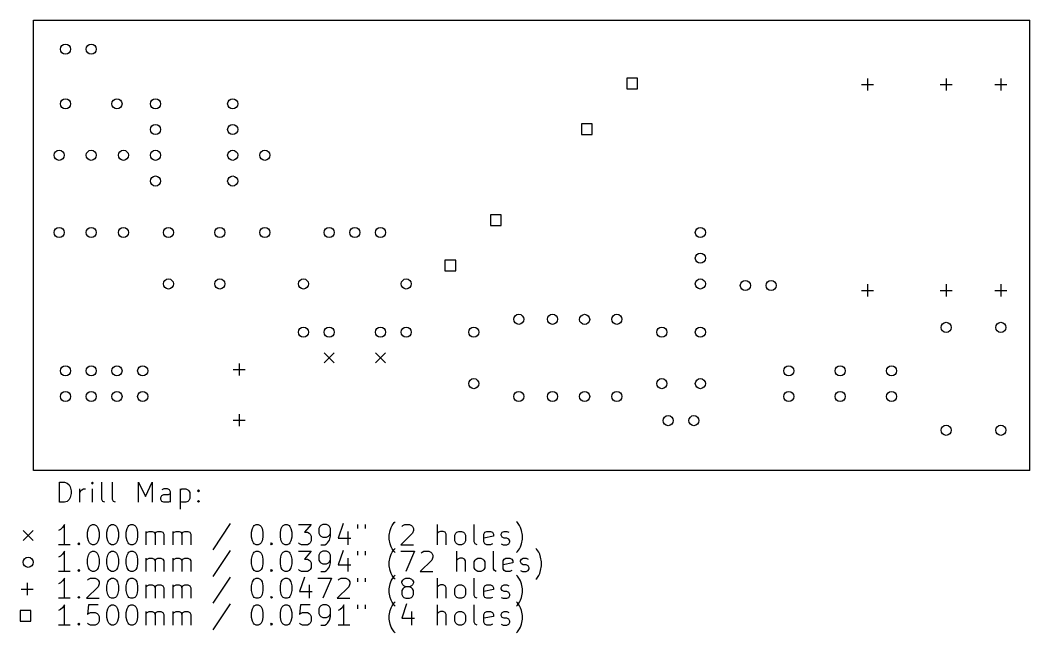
# Model space of a CAD drawing. Extents: x 93.9 to 193.7, y -127.1 to -66.7.
import ezdxf

# ---------------------------------------------------------------- set-up
doc = ezdxf.new("R2010")
doc.units = 0
doc.layers.add('BLACK', color=7, linetype='CONTINUOUS')

msp = doc.modelspace()

# ---------------------------------------------------------------- linework, layer by layer
at = {"layer": 'BLACK', "linetype": 'CONTINUOUS'}
for p, q in [((95.25, -111.125), (95.25, -66.675)), ((95.25, -66.675), (193.675, -66.675)), ((193.675, -111.125), (193.675, -66.675)), ((154.925591, -72.404409), (153.864921, -72.404409)), ((153.864921, -72.404409), (153.864921, -73.465079)), ((154.925591, -73.465079), (154.925591, -72.404409)), ((177.64125, -72.425), (177.64125, -73.625)), ((185.42, -72.425), (185.42, -73.625)), ((190.8175, -72.425), (190.8175, -73.625)), ((153.864921, -73.465079), (154.925591, -73.465079)), ((177.04125, -73.025), (178.24125, -73.025)), ((184.82, -73.025), (186.02, -73.025)), ((190.2175, -73.025), (191.4175, -73.025)), ((150.435463, -76.894537), (149.374793, -76.894537)), ((149.374793, -76.894537), (149.374793, -77.955207)), ((150.435463, -77.955207), (150.435463, -76.894537)), ((149.374793, -77.955207), (150.435463, -77.955207)), ((141.455207, -85.874793), (140.394537, -85.874793)), ((140.394537, -85.874793), (140.394537, -86.935463)), ((141.455207, -86.935463), (141.455207, -85.874793)), ((140.394537, -86.935463), (141.455207, -86.935463)), ((136.965079, -90.364921), (135.904409, -90.364921)), ((135.904409, -90.364921), (135.904409, -91.425591)), ((136.965079, -91.425591), (136.965079, -90.364921)), ((135.904409, -91.425591), (136.965079, -91.425591)), ((177.64125, -92.745), (177.64125, -93.945)), ((185.42, -92.745), (185.42, -93.945)), ((190.8175, -92.745), (190.8175, -93.945)), ((177.04125, -93.345), (178.24125, -93.345)), ((184.82, -93.345), (186.02, -93.345)), ((190.2175, -93.345), (191.4175, -93.345)), ((123.96, -99.5125), (124.96, -100.5125)), ((124.96, -99.5125), (123.96, -100.5125)), ((129.04, -99.5125), (130.04, -100.5125)), ((130.04, -99.5125), (129.04, -100.5125)), ((115.57, -100.56375), (115.57, -101.76375)), ((114.97, -101.16375), (116.17, -101.16375)), ((115.57, -105.56375), (115.57, -106.76375)), ((114.97, -106.16375), (116.17, -106.16375)), ((193.675, -111.125), (95.25, -111.125)), ((97.832768, -114.264838), (97.832768, -112.264838)), ((97.832768, -112.264838), (98.308958, -112.264838)), ((98.308958, -112.264838), (98.594673, -112.360076)), ((98.594673, -112.360076), (98.785149, -112.550552)), ((98.785149, -112.550552), (98.880387, -112.741028)), ((101.070863, -112.264838), (100.975625, -112.360076)), ((100.975625, -112.360076), (101.070863, -112.455314)), ((101.166101, -112.360076), (101.070863, -112.264838)), ((101.070863, -112.264838), (101.070863, -112.455314)), ((101.070863, -112.455314), (101.166101, -112.360076)), ((102.023244, -113.979123), (102.023244, -112.264838)), ((103.070863, -113.979123), (103.070863, -112.264838)), ((105.642292, -114.264838), (105.642292, -112.264838)), ((105.642292, -112.264838), (106.308959, -113.693409)), ((106.308959, -113.693409), (106.975625, -112.264838)), ((106.975625, -112.264838), (106.975625, -114.264838)), ((98.880387, -112.741028), (98.975625, -113.12198)), ((98.975625, -113.407695), (98.880387, -113.788647)), ((98.975625, -113.12198), (98.975625, -113.407695)), ((99.832768, -114.264838), (99.832768, -112.931504)), ((99.832768, -113.312457), (99.928006, -113.12198)), ((99.928006, -113.12198), (100.023244, -113.026742)), ((100.023244, -113.026742), (100.21372, -112.931504)), ((100.21372, -112.931504), (100.404197, -112.931504)), ((101.070863, -114.264838), (101.070863, -112.931504)), ((107.832768, -113.788647), (107.928006, -113.598171)), ((108.118482, -112.931504), (107.928006, -113.026742)), ((107.928006, -113.598171), (108.118482, -113.502933)), ((108.499435, -112.931504), (108.118482, -112.931504)), ((108.118482, -113.502933), (108.594673, -113.502933)), ((108.689911, -113.026742), (108.499435, -112.931504)), ((108.594673, -113.502933), (108.785149, -113.407695)), ((108.785149, -113.217219), (108.689911, -113.026742)), ((108.785149, -114.264838), (108.785149, -113.217219)), ((109.73753, -112.931504), (109.73753, -114.931504)), ((109.73753, -113.026742), (109.928006, -112.931504)), ((109.928006, -112.931504), (110.308959, -112.931504)), ((110.308959, -112.931504), (110.499435, -113.026742)), ((110.499435, -113.026742), (110.594673, -113.12198)), ((110.594673, -113.12198), (110.689911, -113.312457)), ((110.689911, -113.312457), (110.689911, -113.883885)), ((111.451816, -113.12198), (111.547054, -113.026742)), ((111.547054, -113.217219), (111.451816, -113.12198)), ((111.547054, -113.026742), (111.642292, -113.12198)), ((111.547054, -113.026742), (111.547054, -113.217219)), ((111.642292, -113.12198), (111.547054, -113.217219)), ((98.308958, -114.264838), (97.832768, -114.264838)), ((98.594673, -114.1696), (98.308958, -114.264838)), ((98.785149, -113.979123), (98.594673, -114.1696)), ((98.880387, -113.788647), (98.785149, -113.979123)), ((102.118482, -114.1696), (102.023244, -113.979123)), ((102.308958, -114.264838), (102.118482, -114.1696)), ((103.166101, -114.1696), (103.070863, -113.979123)), ((103.356577, -114.264838), (103.166101, -114.1696)), ((107.832768, -113.979123), (107.832768, -113.788647)), ((107.928006, -114.1696), (107.832768, -113.979123)), ((108.118482, -114.264838), (107.928006, -114.1696)), ((108.594673, -114.264838), (108.118482, -114.264838)), ((108.785149, -114.1696), (108.594673, -114.264838)), ((109.928006, -114.264838), (109.73753, -114.1696)), ((110.308959, -114.264838), (109.928006, -114.264838)), ((110.499435, -114.1696), (110.308959, -114.264838)), ((110.594673, -114.074361), (110.499435, -114.1696)), ((110.689911, -113.883885), (110.594673, -114.074361)), ((111.451816, -114.1696), (111.547054, -114.074361)), ((111.547054, -114.264838), (111.451816, -114.1696)), ((111.547054, -114.074361), (111.642292, -114.1696)), ((111.547054, -114.074361), (111.547054, -114.264838)), ((111.642292, -114.1696), (111.547054, -114.264838)), ((98.308958, -116.464838), (98.118482, -116.750552)), ((98.308958, -118.464838), (98.308958, -116.464838)), ((100.689911, -116.84579), (100.785149, -116.655314)), ((100.785149, -116.655314), (100.880387, -116.560076)), ((100.880387, -116.560076), (101.070863, -116.464838)), ((101.070863, -116.464838), (101.26134, -116.464838)), ((101.26134, -116.464838), (101.451816, -116.560076)), ((101.451816, -116.560076), (101.547054, -116.655314)), ((101.547054, -116.655314), (101.642292, -116.84579)), ((102.594673, -116.84579), (102.689911, -116.655314)), ((102.689911, -116.655314), (102.785149, -116.560076)), ((102.785149, -116.560076), (102.975625, -116.464838)), ((102.975625, -116.464838), (103.166102, -116.464838)), ((103.166102, -116.464838), (103.356578, -116.560076)), ((103.356578, -116.560076), (103.451816, -116.655314)), ((103.451816, -116.655314), (103.547054, -116.84579)), ((104.499435, -116.84579), (104.594673, -116.655314)), ((104.594673, -116.655314), (104.689911, -116.560076)), ((104.689911, -116.560076), (104.880387, -116.464838)), ((104.880387, -116.464838), (105.070864, -116.464838)), ((105.070864, -116.464838), (105.26134, -116.560076)), ((105.26134, -116.560076), (105.356578, -116.655314)), ((105.356578, -116.655314), (105.451816, -116.84579)), ((114.689912, -116.3696), (112.975627, -118.941028)), ((116.880389, -116.84579), (116.975627, -116.655314)), ((116.975627, -116.655314), (117.070865, -116.560076)), ((117.070865, -116.560076), (117.261341, -116.464838)), ((117.261341, -116.464838), (117.451818, -116.464838)), ((117.451818, -116.464838), (117.642294, -116.560076)), ((117.642294, -116.560076), (117.737532, -116.655314)), ((117.737532, -116.655314), (117.83277, -116.84579)), ((119.737532, -116.84579), (119.83277, -116.655314)), ((119.83277, -116.655314), (119.928008, -116.560076)), ((119.928008, -116.560076), (120.118484, -116.464838)), ((120.118484, -116.464838), (120.308961, -116.464838)), ((120.308961, -116.464838), (120.499437, -116.560076)), ((120.499437, -116.560076), (120.594675, -116.655314)), ((120.594675, -116.655314), (120.689913, -116.84579)), ((121.451818, -116.464838), (122.689913, -116.464838)), ((122.689913, -116.464838), (122.023246, -117.226742)), ((123.547056, -116.655314), (123.451818, -116.84579)), ((123.642294, -116.560076), (123.547056, -116.655314)), ((123.83277, -116.464838), (123.642294, -116.560076)), ((124.213723, -116.464838), (123.83277, -116.464838)), ((124.404199, -116.560076), (124.213723, -116.464838)), ((124.499437, -116.655314), (124.404199, -116.560076)), ((124.594675, -116.84579), (124.499437, -116.655314)), ((125.83277, -116.3696), (125.35658, -117.798171)), ((127.261342, -116.464838), (127.261342, -116.84579)), ((128.023247, -116.464838), (128.023247, -116.84579)), ((130.594676, -116.750552), (130.689914, -116.560076)), ((130.689914, -116.560076), (130.88039, -116.274361)), ((130.88039, -116.274361), (130.975629, -116.179123)), ((131.642295, -116.655314), (131.737533, -116.560076)), ((131.737533, -116.560076), (131.928009, -116.464838)), ((131.928009, -116.464838), (132.4042, -116.464838)), ((132.4042, -116.464838), (132.594676, -116.560076)), ((132.594676, -116.560076), (132.689914, -116.655314)), ((132.689914, -116.655314), (132.785152, -116.84579)), ((135.166105, -118.464838), (135.166105, -116.464838)), ((138.785153, -118.179123), (138.785153, -116.464838)), ((143.070868, -116.274361), (142.97563, -116.179123)), ((143.261344, -116.560076), (143.070868, -116.274361)), ((143.356582, -116.750552), (143.261344, -116.560076)), ((94.225, -117.05), (95.225, -118.05)), ((95.225, -117.05), (94.225, -118.05)), ((97.928006, -116.941028), (97.73753, -117.036266)), ((98.118482, -116.750552), (97.928006, -116.941028)), ((100.594673, -117.226742), (100.689911, -116.84579)), ((100.594673, -117.702933), (100.594673, -117.226742)), ((101.642292, -116.84579), (101.73753, -117.226742)), ((101.73753, -117.226742), (101.73753, -117.702933)), ((102.499435, -117.226742), (102.594673, -116.84579)), ((102.499435, -117.702933), (102.499435, -117.226742)), ((103.547054, -116.84579), (103.642292, -117.226742)), ((103.642292, -117.226742), (103.642292, -117.702933)), ((104.404197, -117.226742), (104.499435, -116.84579)), ((104.404197, -117.702933), (104.404197, -117.226742)), ((105.451816, -116.84579), (105.547054, -117.226742)), ((105.547054, -117.226742), (105.547054, -117.702933)), ((106.404197, -118.464838), (106.404197, -117.131504)), ((106.404197, -117.32198), (106.499435, -117.226742)), ((106.499435, -117.226742), (106.689911, -117.131504)), ((106.689911, -117.131504), (106.975626, -117.131504)), ((106.975626, -117.131504), (107.166102, -117.226742)), ((107.166102, -117.226742), (107.26134, -117.417219)), ((107.26134, -117.417219), (107.356578, -117.226742)), ((107.26134, -117.417219), (107.26134, -118.464838)), ((107.356578, -117.226742), (107.547054, -117.131504)), ((107.547054, -117.131504), (107.832768, -117.131504)), ((107.832768, -117.131504), (108.023245, -117.226742)), ((108.023245, -117.226742), (108.118483, -117.417219)), ((108.118483, -117.417219), (108.118483, -118.464838)), ((109.070864, -118.464838), (109.070864, -117.131504)), ((109.070864, -117.32198), (109.166102, -117.226742)), ((109.166102, -117.226742), (109.356578, -117.131504)), ((109.356578, -117.131504), (109.642293, -117.131504)), ((109.642293, -117.131504), (109.832769, -117.226742)), ((109.832769, -117.226742), (109.928007, -117.417219)), ((109.928007, -117.417219), (110.023245, -117.226742)), ((109.928007, -117.417219), (109.928007, -118.464838)), ((110.023245, -117.226742), (110.213721, -117.131504)), ((110.213721, -117.131504), (110.499435, -117.131504)), ((110.499435, -117.131504), (110.689912, -117.226742)), ((110.689912, -117.226742), (110.78515, -117.417219)), ((110.78515, -117.417219), (110.78515, -118.464838)), ((116.785151, -117.226742), (116.880389, -116.84579)), ((116.785151, -117.702933), (116.785151, -117.226742)), ((117.83277, -116.84579), (117.928008, -117.226742)), ((117.928008, -117.226742), (117.928008, -117.702933)), ((119.642294, -117.226742), (119.737532, -116.84579)), ((119.642294, -117.702933), (119.642294, -117.226742)), ((120.689913, -116.84579), (120.785151, -117.226742)), ((120.785151, -117.226742), (120.785151, -117.702933)), ((122.023246, -117.226742), (122.308961, -117.226742)), ((122.308961, -117.226742), (122.499437, -117.32198)), ((122.499437, -117.32198), (122.594675, -117.417219)), ((122.594675, -117.417219), (122.689913, -117.607695)), ((122.689913, -117.607695), (122.689913, -118.083885)), ((123.451818, -116.84579), (123.451818, -117.32198)), ((123.451818, -117.32198), (123.547056, -117.512457)), ((123.547056, -117.512457), (123.642294, -117.607695)), ((123.642294, -117.607695), (123.83277, -117.702933)), ((124.213723, -117.702933), (124.404199, -117.607695)), ((124.404199, -117.607695), (124.499437, -117.512457)), ((124.499437, -117.512457), (124.594675, -117.32198)), ((124.499437, -117.988647), (124.594675, -117.607695)), ((124.594675, -117.607695), (124.594675, -116.84579)), ((126.308961, -117.131504), (126.308961, -118.464838)), ((130.4042, -117.512457), (130.499438, -117.036266)), ((130.4042, -117.893409), (130.4042, -117.512457)), ((130.499438, -117.036266), (130.594676, -116.750552)), ((132.689914, -117.32198), (131.547057, -118.464838)), ((132.785152, -117.036266), (132.689914, -117.32198)), ((132.785152, -116.84579), (132.785152, -117.036266)), ((135.261343, -117.226742), (135.166105, -117.32198)), ((135.451819, -117.131504), (135.261343, -117.226742)), ((135.737534, -117.131504), (135.451819, -117.131504)), ((135.92801, -117.226742), (135.737534, -117.131504)), ((136.023248, -117.417219), (135.92801, -117.226742)), ((136.023248, -118.464838), (136.023248, -117.417219)), ((136.880391, -117.512457), (136.975629, -117.32198)), ((136.880391, -118.083885), (136.880391, -117.512457)), ((136.975629, -117.32198), (137.070867, -117.226742)), ((137.070867, -117.226742), (137.261343, -117.131504)), ((137.261343, -117.131504), (137.547058, -117.131504)), ((137.547058, -117.131504), (137.737534, -117.226742)), ((137.737534, -117.226742), (137.832772, -117.32198)), ((137.832772, -117.32198), (137.92801, -117.512457)), ((137.92801, -117.512457), (137.92801, -118.083885)), ((139.737534, -117.417219), (139.832772, -117.226742)), ((139.737534, -118.179123), (139.737534, -117.417219)), ((140.689915, -117.607695), (139.737534, -117.798171)), ((139.832772, -117.226742), (140.023248, -117.131504)), ((140.023248, -117.131504), (140.404201, -117.131504)), ((140.404201, -117.131504), (140.594677, -117.226742)), ((140.594677, -117.226742), (140.689915, -117.417219)), ((140.689915, -117.417219), (140.689915, -117.607695)), ((141.45182, -117.417219), (141.547058, -117.226742)), ((141.45182, -117.512457), (141.45182, -117.417219)), ((141.547058, -117.702933), (141.45182, -117.512457)), ((141.547058, -117.226742), (141.737534, -117.131504)), ((141.737534, -117.131504), (142.023248, -117.131504)), ((142.023248, -117.131504), (142.213725, -117.226742)), ((143.45182, -117.036266), (143.356582, -116.750552)), ((143.547058, -117.512457), (143.45182, -117.036266)), ((143.547058, -117.893409), (143.547058, -117.512457)), ((98.880387, -118.464838), (97.73753, -118.464838)), ((99.642292, -118.3696), (99.73753, -118.274361)), ((99.73753, -118.464838), (99.642292, -118.3696)), ((99.73753, -118.274361), (99.832768, -118.3696)), ((99.73753, -118.274361), (99.73753, -118.464838)), ((99.832768, -118.3696), (99.73753, -118.464838)), ((100.689911, -118.083885), (100.594673, -117.702933)), ((100.785149, -118.274361), (100.689911, -118.083885)), ((100.880387, -118.3696), (100.785149, -118.274361)), ((101.070863, -118.464838), (100.880387, -118.3696)), ((101.26134, -118.464838), (101.070863, -118.464838)), ((101.451816, -118.3696), (101.26134, -118.464838)), ((101.547054, -118.274361), (101.451816, -118.3696)), ((101.642292, -118.083885), (101.547054, -118.274361)), ((101.73753, -117.702933), (101.642292, -118.083885)), ((102.594673, -118.083885), (102.499435, -117.702933)), ((102.689911, -118.274361), (102.594673, -118.083885)), ((102.785149, -118.3696), (102.689911, -118.274361)), ((102.975625, -118.464838), (102.785149, -118.3696)), ((103.166102, -118.464838), (102.975625, -118.464838)), ((103.356578, -118.3696), (103.166102, -118.464838)), ((103.451816, -118.274361), (103.356578, -118.3696)), ((103.547054, -118.083885), (103.451816, -118.274361)), ((103.642292, -117.702933), (103.547054, -118.083885)), ((104.499435, -118.083885), (104.404197, -117.702933)), ((104.594673, -118.274361), (104.499435, -118.083885)), ((104.689911, -118.3696), (104.594673, -118.274361)), ((104.880387, -118.464838), (104.689911, -118.3696)), ((105.070864, -118.464838), (104.880387, -118.464838)), ((105.26134, -118.3696), (105.070864, -118.464838)), ((105.356578, -118.274361), (105.26134, -118.3696)), ((105.451816, -118.083885), (105.356578, -118.274361)), ((105.547054, -117.702933), (105.451816, -118.083885)), ((116.880389, -118.083885), (116.785151, -117.702933)), ((116.975627, -118.274361), (116.880389, -118.083885)), ((117.070865, -118.3696), (116.975627, -118.274361)), ((117.261341, -118.464838), (117.070865, -118.3696)), ((117.451818, -118.464838), (117.261341, -118.464838)), ((117.642294, -118.3696), (117.451818, -118.464838)), ((117.737532, -118.274361), (117.642294, -118.3696)), ((117.83277, -118.083885), (117.737532, -118.274361)), ((117.928008, -117.702933), (117.83277, -118.083885)), ((118.689913, -118.3696), (118.785151, -118.274361)), ((118.785151, -118.464838), (118.689913, -118.3696)), ((118.785151, -118.274361), (118.880389, -118.3696)), ((118.785151, -118.274361), (118.785151, -118.464838)), ((118.880389, -118.3696), (118.785151, -118.464838)), ((119.737532, -118.083885), (119.642294, -117.702933)), ((119.83277, -118.274361), (119.737532, -118.083885)), ((119.928008, -118.3696), (119.83277, -118.274361)), ((120.118484, -118.464838), (119.928008, -118.3696)), ((120.308961, -118.464838), (120.118484, -118.464838)), ((120.499437, -118.3696), (120.308961, -118.464838)), ((120.594675, -118.274361), (120.499437, -118.3696)), ((120.689913, -118.083885), (120.594675, -118.274361)), ((120.785151, -117.702933), (120.689913, -118.083885)), ((121.547056, -118.3696), (121.451818, -118.274361)), ((121.737532, -118.464838), (121.547056, -118.3696)), ((122.308961, -118.464838), (121.737532, -118.464838)), ((122.499437, -118.3696), (122.308961, -118.464838)), ((122.594675, -118.274361), (122.499437, -118.3696)), ((122.689913, -118.083885), (122.594675, -118.274361)), ((123.642294, -118.464838), (124.023246, -118.464838)), ((123.83277, -117.702933), (124.213723, -117.702933)), ((124.023246, -118.464838), (124.213723, -118.3696)), ((124.213723, -118.3696), (124.308961, -118.274361)), ((124.308961, -118.274361), (124.499437, -117.988647)), ((125.35658, -117.798171), (126.594675, -117.798171)), ((130.499438, -118.3696), (130.4042, -117.893409)), ((130.594676, -118.655314), (130.499438, -118.3696)), ((130.689914, -118.84579), (130.594676, -118.655314)), ((131.547057, -118.464838), (132.785152, -118.464838)), ((136.975629, -118.274361), (136.880391, -118.083885)), ((137.070867, -118.3696), (136.975629, -118.274361)), ((137.261343, -118.464838), (137.070867, -118.3696)), ((137.547058, -118.464838), (137.261343, -118.464838)), ((137.737534, -118.3696), (137.547058, -118.464838)), ((137.832772, -118.274361), (137.737534, -118.3696)), ((137.92801, -118.083885), (137.832772, -118.274361)), ((138.880391, -118.3696), (138.785153, -118.179123)), ((139.070867, -118.464838), (138.880391, -118.3696)), ((139.832772, -118.3696), (139.737534, -118.179123)), ((140.023248, -118.464838), (139.832772, -118.3696)), ((140.404201, -118.464838), (140.023248, -118.464838)), ((140.594677, -118.3696), (140.404201, -118.464838)), ((141.45182, -118.3696), (141.642296, -118.464838)), ((141.737534, -117.798171), (141.547058, -117.702933)), ((141.642296, -118.464838), (142.023248, -118.464838)), ((142.023248, -117.798171), (141.737534, -117.798171)), ((142.213725, -117.893409), (142.023248, -117.798171)), ((142.023248, -118.464838), (142.213725, -118.3696)), ((142.308963, -118.083885), (142.213725, -117.893409)), ((142.213725, -118.3696), (142.308963, -118.179123)), ((142.308963, -118.179123), (142.308963, -118.083885)), ((143.261344, -118.84579), (143.356582, -118.655314)), ((143.356582, -118.655314), (143.45182, -118.3696)), ((143.45182, -118.3696), (143.547058, -117.893409)), ((97.928006, -119.581028), (97.73753, -119.676266)), ((98.118482, -119.390552), (97.928006, -119.581028)), ((98.308958, -119.104838), (98.118482, -119.390552)), ((98.308958, -121.104838), (98.308958, -119.104838)), ((100.594673, -119.866742), (100.689911, -119.48579)), ((100.689911, -119.48579), (100.785149, -119.295314)), ((100.785149, -119.295314), (100.880387, -119.200076)), ((100.880387, -119.200076), (101.070863, -119.104838)), ((101.070863, -119.104838), (101.26134, -119.104838)), ((101.26134, -119.104838), (101.451816, -119.200076)), ((101.451816, -119.200076), (101.547054, -119.295314)), ((101.547054, -119.295314), (101.642292, -119.48579)), ((101.642292, -119.48579), (101.73753, -119.866742)), ((102.499435, -119.866742), (102.594673, -119.48579)), ((102.594673, -119.48579), (102.689911, -119.295314)), ((102.689911, -119.295314), (102.785149, -119.200076)), ((102.785149, -119.200076), (102.975625, -119.104838)), ((102.975625, -119.104838), (103.166102, -119.104838)), ((103.166102, -119.104838), (103.356578, -119.200076)), ((103.356578, -119.200076), (103.451816, -119.295314)), ((103.451816, -119.295314), (103.547054, -119.48579)), ((103.547054, -119.48579), (103.642292, -119.866742)), ((104.404197, -119.866742), (104.499435, -119.48579)), ((104.499435, -119.48579), (104.594673, -119.295314)), ((104.594673, -119.295314), (104.689911, -119.200076)), ((104.689911, -119.200076), (104.880387, -119.104838)), ((104.880387, -119.104838), (105.070864, -119.104838)), ((105.070864, -119.104838), (105.26134, -119.200076)), ((105.26134, -119.200076), (105.356578, -119.295314)), ((105.356578, -119.295314), (105.451816, -119.48579)), ((105.451816, -119.48579), (105.547054, -119.866742)), ((114.689912, -119.0096), (112.975627, -121.581028)), ((116.785151, -119.866742), (116.880389, -119.48579)), ((116.880389, -119.48579), (116.975627, -119.295314)), ((116.975627, -119.295314), (117.070865, -119.200076)), ((117.070865, -119.200076), (117.261341, -119.104838)), ((117.261341, -119.104838), (117.451818, -119.104838)), ((117.451818, -119.104838), (117.642294, -119.200076)), ((117.642294, -119.200076), (117.737532, -119.295314)), ((117.737532, -119.295314), (117.83277, -119.48579)), ((117.83277, -119.48579), (117.928008, -119.866742)), ((119.642294, -119.866742), (119.737532, -119.48579)), ((119.737532, -119.48579), (119.83277, -119.295314)), ((119.83277, -119.295314), (119.928008, -119.200076)), ((119.928008, -119.200076), (120.118484, -119.104838)), ((120.118484, -119.104838), (120.308961, -119.104838)), ((120.308961, -119.104838), (120.499437, -119.200076)), ((120.499437, -119.200076), (120.594675, -119.295314)), ((120.594675, -119.295314), (120.689913, -119.48579)), ((120.689913, -119.48579), (120.785151, -119.866742)), ((121.451818, -119.104838), (122.689913, -119.104838)), ((122.689913, -119.104838), (122.023246, -119.866742)), ((123.547056, -119.295314), (123.451818, -119.48579)), ((123.451818, -119.48579), (123.451818, -119.96198)), ((123.642294, -119.200076), (123.547056, -119.295314)), ((123.83277, -119.104838), (123.642294, -119.200076)), ((124.213723, -119.104838), (123.83277, -119.104838)), ((124.404199, -119.200076), (124.213723, -119.104838)), ((124.499437, -119.295314), (124.404199, -119.200076)), ((124.594675, -119.48579), (124.499437, -119.295314)), ((124.594675, -120.247695), (124.594675, -119.48579)), ((125.83277, -119.0096), (125.35658, -120.438171)), ((127.261342, -119.104838), (127.261342, -119.48579)), ((128.023247, -119.104838), (128.023247, -119.48579)), ((130.4042, -120.152457), (130.499438, -119.676266)), ((130.499438, -119.676266), (130.594676, -119.390552)), ((130.594676, -119.390552), (130.689914, -119.200076)), ((130.88039, -119.131504), (130.689914, -118.84579)), ((130.689914, -119.200076), (130.88039, -118.914361)), ((130.88039, -118.914361), (130.975629, -118.819123)), ((130.975629, -119.226742), (130.88039, -119.131504)), ((131.547057, -119.104838), (132.88039, -119.104838)), ((132.88039, -119.104838), (132.023247, -121.104838)), ((133.547057, -119.295314), (133.642295, -119.200076)), ((133.642295, -119.200076), (133.832771, -119.104838)), ((133.832771, -119.104838), (134.308962, -119.104838)), ((134.308962, -119.104838), (134.499438, -119.200076)), ((134.499438, -119.200076), (134.594676, -119.295314)), ((134.594676, -119.295314), (134.689914, -119.48579)), ((134.689914, -119.676266), (134.594676, -119.96198)), ((134.689914, -119.48579), (134.689914, -119.676266)), ((137.070867, -121.104838), (137.070867, -119.104838)), ((140.689915, -120.819123), (140.689915, -119.104838)), ((142.97563, -119.226742), (143.070868, -119.131504)), ((143.070868, -119.131504), (143.261344, -118.84579)), ((144.97563, -118.914361), (144.880392, -118.819123)), ((145.166106, -119.200076), (144.97563, -118.914361)), ((145.261344, -119.390552), (145.166106, -119.200076)), ((145.356582, -119.676266), (145.261344, -119.390552)), ((145.45182, -120.152457), (145.356582, -119.676266)), ((100.594673, -120.342933), (100.594673, -119.866742)), ((100.689911, -120.723885), (100.594673, -120.342933)), ((101.73753, -120.342933), (101.642292, -120.723885)), ((101.73753, -119.866742), (101.73753, -120.342933)), ((102.499435, -120.342933), (102.499435, -119.866742)), ((102.594673, -120.723885), (102.499435, -120.342933)), ((103.642292, -120.342933), (103.547054, -120.723885)), ((103.642292, -119.866742), (103.642292, -120.342933)), ((104.404197, -120.342933), (104.404197, -119.866742)), ((104.499435, -120.723885), (104.404197, -120.342933)), ((105.547054, -120.342933), (105.451816, -120.723885)), ((105.547054, -119.866742), (105.547054, -120.342933)), ((106.404197, -121.104838), (106.404197, -119.771504)), ((106.404197, -119.96198), (106.499435, -119.866742)), ((106.499435, -119.866742), (106.689911, -119.771504)), ((106.689911, -119.771504), (106.975626, -119.771504)), ((106.975626, -119.771504), (107.166102, -119.866742)), ((107.166102, -119.866742), (107.26134, -120.057219)), ((107.26134, -120.057219), (107.356578, -119.866742)), ((107.26134, -120.057219), (107.26134, -121.104838)), ((107.356578, -119.866742), (107.547054, -119.771504)), ((107.547054, -119.771504), (107.832768, -119.771504)), ((107.832768, -119.771504), (108.023245, -119.866742)), ((108.023245, -119.866742), (108.118483, -120.057219)), ((108.118483, -120.057219), (108.118483, -121.104838)), ((109.070864, -121.104838), (109.070864, -119.771504)), ((109.070864, -119.96198), (109.166102, -119.866742)), ((109.166102, -119.866742), (109.356578, -119.771504)), ((109.356578, -119.771504), (109.642293, -119.771504)), ((109.642293, -119.771504), (109.832769, -119.866742)), ((109.832769, -119.866742), (109.928007, -120.057219)), ((109.928007, -120.057219), (110.023245, -119.866742)), ((109.928007, -120.057219), (109.928007, -121.104838)), ((110.023245, -119.866742), (110.213721, -119.771504)), ((110.213721, -119.771504), (110.499435, -119.771504)), ((110.499435, -119.771504), (110.689912, -119.866742)), ((110.689912, -119.866742), (110.78515, -120.057219)), ((110.78515, -120.057219), (110.78515, -121.104838)), ((116.785151, -120.342933), (116.785151, -119.866742)), ((116.880389, -120.723885), (116.785151, -120.342933)), ((117.928008, -120.342933), (117.83277, -120.723885)), ((117.928008, -119.866742), (117.928008, -120.342933)), ((119.642294, -120.342933), (119.642294, -119.866742)), ((119.737532, -120.723885), (119.642294, -120.342933)), ((120.785151, -120.342933), (120.689913, -120.723885)), ((120.785151, -119.866742), (120.785151, -120.342933)), ((122.023246, -119.866742), (122.308961, -119.866742)), ((122.308961, -119.866742), (122.499437, -119.96198)), ((122.499437, -119.96198), (122.594675, -120.057219)), ((122.594675, -120.057219), (122.689913, -120.247695)), ((122.689913, -120.247695), (122.689913, -120.723885)), ((123.451818, -119.96198), (123.547056, -120.152457)), ((123.547056, -120.152457), (123.642294, -120.247695)), ((123.642294, -120.247695), (123.83277, -120.342933)), ((123.83277, -120.342933), (124.213723, -120.342933)), ((124.213723, -120.342933), (124.404199, -120.247695)), ((124.308961, -120.914361), (124.499437, -120.628647)), ((124.404199, -120.247695), (124.499437, -120.152457)), ((124.499437, -120.152457), (124.594675, -119.96198)), ((124.499437, -120.628647), (124.594675, -120.247695)), ((125.35658, -120.438171), (126.594675, -120.438171)), ((126.308961, -119.771504), (126.308961, -121.104838)), ((130.4042, -120.533409), (130.4042, -120.152457)), ((130.499438, -121.0096), (130.4042, -120.533409)), ((134.594676, -119.96198), (133.451819, -121.104838)), ((137.166105, -119.866742), (137.070867, -119.96198)), ((137.356581, -119.771504), (137.166105, -119.866742)), ((137.642296, -119.771504), (137.356581, -119.771504)), ((137.832772, -119.866742), (137.642296, -119.771504)), ((137.92801, -120.057219), (137.832772, -119.866742)), ((137.92801, -121.104838), (137.92801, -120.057219)), ((138.785153, -120.152457), (138.880391, -119.96198)), ((138.785153, -120.723885), (138.785153, -120.152457)), ((138.880391, -119.96198), (138.975629, -119.866742)), ((138.975629, -119.866742), (139.166105, -119.771504)), ((139.166105, -119.771504), (139.45182, -119.771504)), ((139.45182, -119.771504), (139.642296, -119.866742)), ((139.642296, -119.866742), (139.737534, -119.96198)), ((139.737534, -119.96198), (139.832772, -120.152457)), ((139.832772, -120.152457), (139.832772, -120.723885)), ((141.642296, -120.057219), (141.737534, -119.866742)), ((141.642296, -120.819123), (141.642296, -120.057219)), ((142.594677, -120.247695), (141.642296, -120.438171)), ((141.737534, -119.866742), (141.92801, -119.771504)), ((141.92801, -119.771504), (142.308963, -119.771504)), ((142.308963, -119.771504), (142.499439, -119.866742)), ((142.499439, -119.866742), (142.594677, -120.057219)), ((142.594677, -120.057219), (142.594677, -120.247695)), ((143.356582, -120.057219), (143.45182, -119.866742)), ((143.356582, -120.152457), (143.356582, -120.057219)), ((143.45182, -120.342933), (143.356582, -120.152457)), ((143.45182, -119.866742), (143.642296, -119.771504)), ((143.642296, -120.438171), (143.45182, -120.342933)), ((143.642296, -119.771504), (143.92801, -119.771504)), ((143.92801, -120.438171), (143.642296, -120.438171)), ((143.92801, -119.771504), (144.118487, -119.866742)), ((144.118487, -120.533409), (143.92801, -120.438171)), ((144.213725, -120.723885), (144.118487, -120.533409)), ((145.356582, -121.0096), (145.45182, -120.533409)), ((145.45182, -120.533409), (145.45182, -120.152457)), ((98.880387, -121.104838), (97.73753, -121.104838)), ((99.642292, -121.0096), (99.73753, -120.914361)), ((99.73753, -121.104838), (99.642292, -121.0096)), ((99.73753, -120.914361), (99.832768, -121.0096)), ((99.73753, -120.914361), (99.73753, -121.104838)), ((99.832768, -121.0096), (99.73753, -121.104838)), ((100.785149, -120.914361), (100.689911, -120.723885)), ((100.880387, -121.0096), (100.785149, -120.914361)), ((101.070863, -121.104838), (100.880387, -121.0096)), ((101.26134, -121.104838), (101.070863, -121.104838)), ((101.451816, -121.0096), (101.26134, -121.104838)), ((101.547054, -120.914361), (101.451816, -121.0096)), ((101.642292, -120.723885), (101.547054, -120.914361)), ((102.689911, -120.914361), (102.594673, -120.723885)), ((102.785149, -121.0096), (102.689911, -120.914361)), ((102.975625, -121.104838), (102.785149, -121.0096)), ((103.166102, -121.104838), (102.975625, -121.104838)), ((103.356578, -121.0096), (103.166102, -121.104838)), ((103.451816, -120.914361), (103.356578, -121.0096)), ((103.547054, -120.723885), (103.451816, -120.914361)), ((104.594673, -120.914361), (104.499435, -120.723885)), ((104.689911, -121.0096), (104.594673, -120.914361)), ((104.880387, -121.104838), (104.689911, -121.0096)), ((105.070864, -121.104838), (104.880387, -121.104838)), ((105.26134, -121.0096), (105.070864, -121.104838)), ((105.356578, -120.914361), (105.26134, -121.0096)), ((105.451816, -120.723885), (105.356578, -120.914361)), ((114.689912, -121.6496), (112.975627, -124.221028)), ((116.975627, -120.914361), (116.880389, -120.723885)), ((117.070865, -121.0096), (116.975627, -120.914361)), ((117.261341, -121.104838), (117.070865, -121.0096)), ((117.451818, -121.104838), (117.261341, -121.104838)), ((117.642294, -121.0096), (117.451818, -121.104838)), ((117.737532, -120.914361), (117.642294, -121.0096)), ((117.83277, -120.723885), (117.737532, -120.914361)), ((118.689913, -121.0096), (118.785151, -120.914361)), ((118.785151, -121.104838), (118.689913, -121.0096)), ((118.785151, -120.914361), (118.880389, -121.0096)), ((118.785151, -120.914361), (118.785151, -121.104838)), ((118.880389, -121.0096), (118.785151, -121.104838)), ((119.83277, -120.914361), (119.737532, -120.723885)), ((119.928008, -121.0096), (119.83277, -120.914361)), ((120.118484, -121.104838), (119.928008, -121.0096)), ((120.308961, -121.104838), (120.118484, -121.104838)), ((120.499437, -121.0096), (120.308961, -121.104838)), ((120.594675, -120.914361), (120.499437, -121.0096)), ((120.689913, -120.723885), (120.594675, -120.914361)), ((121.547056, -121.0096), (121.451818, -120.914361)), ((121.737532, -121.104838), (121.547056, -121.0096)), ((122.023246, -121.6496), (121.547056, -123.078171)), ((122.308961, -121.104838), (121.737532, -121.104838)), ((122.499437, -121.0096), (122.308961, -121.104838)), ((122.594675, -120.914361), (122.499437, -121.0096)), ((122.689913, -120.723885), (122.594675, -120.914361)), ((123.642294, -121.104838), (124.023246, -121.104838)), ((124.023246, -121.104838), (124.213723, -121.0096)), ((124.213723, -121.0096), (124.308961, -120.914361)), ((130.594676, -121.295314), (130.499438, -121.0096)), ((130.689914, -121.48579), (130.594676, -121.295314)), ((130.88039, -121.771504), (130.689914, -121.48579)), ((130.689914, -121.840076), (130.88039, -121.554361)), ((130.88039, -121.554361), (130.975629, -121.459123)), ((133.451819, -121.104838), (134.689914, -121.104838)), ((138.880391, -120.914361), (138.785153, -120.723885)), ((138.975629, -121.0096), (138.880391, -120.914361)), ((139.166105, -121.104838), (138.975629, -121.0096)), ((139.45182, -121.104838), (139.166105, -121.104838)), ((139.642296, -121.0096), (139.45182, -121.104838)), ((139.737534, -120.914361), (139.642296, -121.0096)), ((139.832772, -120.723885), (139.737534, -120.914361)), ((140.785153, -121.0096), (140.689915, -120.819123)), ((140.975629, -121.104838), (140.785153, -121.0096)), ((141.737534, -121.0096), (141.642296, -120.819123)), ((141.92801, -121.104838), (141.737534, -121.0096)), ((142.308963, -121.104838), (141.92801, -121.104838)), ((142.499439, -121.0096), (142.308963, -121.104838)), ((143.070868, -121.554361), (142.97563, -121.459123)), ((143.261344, -121.840076), (143.070868, -121.554361)), ((143.356582, -121.0096), (143.547058, -121.104838)), ((143.547058, -121.104838), (143.92801, -121.104838)), ((143.92801, -121.104838), (144.118487, -121.0096)), ((144.118487, -121.0096), (144.213725, -120.819123)), ((144.213725, -120.819123), (144.213725, -120.723885)), ((144.97563, -121.771504), (145.166106, -121.48579)), ((145.166106, -121.48579), (145.261344, -121.295314)), ((145.261344, -121.295314), (145.356582, -121.0096)), ((94.625, -122.23), (94.625, -123.43)), ((97.928006, -122.221028), (97.73753, -122.316266)), ((98.118482, -122.030552), (97.928006, -122.221028)), ((98.308958, -121.744838), (98.118482, -122.030552)), ((98.308958, -123.744838), (98.308958, -121.744838)), ((101.642292, -122.60198), (100.499435, -123.744838)), ((100.594673, -121.935314), (100.689911, -121.840076)), ((100.689911, -121.840076), (100.880387, -121.744838)), ((100.880387, -121.744838), (101.356578, -121.744838)), ((101.356578, -121.744838), (101.547054, -121.840076)), ((101.547054, -121.840076), (101.642292, -121.935314)), ((101.642292, -121.935314), (101.73753, -122.12579)), ((101.73753, -122.316266), (101.642292, -122.60198)), ((101.73753, -122.12579), (101.73753, -122.316266)), ((102.499435, -122.506742), (102.594673, -122.12579)), ((102.499435, -122.982933), (102.499435, -122.506742)), ((102.594673, -122.12579), (102.689911, -121.935314)), ((102.689911, -121.935314), (102.785149, -121.840076)), ((102.785149, -121.840076), (102.975625, -121.744838)), ((102.975625, -121.744838), (103.166102, -121.744838)), ((103.166102, -121.744838), (103.356578, -121.840076)), ((103.356578, -121.840076), (103.451816, -121.935314)), ((103.451816, -121.935314), (103.547054, -122.12579)), ((103.547054, -122.12579), (103.642292, -122.506742)), ((103.642292, -122.506742), (103.642292, -122.982933)), ((104.404197, -122.506742), (104.499435, -122.12579)), ((104.404197, -122.982933), (104.404197, -122.506742)), ((104.499435, -122.12579), (104.594673, -121.935314)), ((104.594673, -121.935314), (104.689911, -121.840076)), ((104.689911, -121.840076), (104.880387, -121.744838)), ((104.880387, -121.744838), (105.070864, -121.744838)), ((105.070864, -121.744838), (105.26134, -121.840076)), ((105.26134, -121.840076), (105.356578, -121.935314)), ((105.356578, -121.935314), (105.451816, -122.12579)), ((105.451816, -122.12579), (105.547054, -122.506742)), ((105.547054, -122.506742), (105.547054, -122.982933)), ((106.404197, -123.744838), (106.404197, -122.411504)), ((106.404197, -122.60198), (106.499435, -122.506742)), ((106.499435, -122.506742), (106.689911, -122.411504)), ((106.689911, -122.411504), (106.975626, -122.411504)), ((106.975626, -122.411504), (107.166102, -122.506742)), ((107.166102, -122.506742), (107.26134, -122.697219)), ((107.26134, -122.697219), (107.356578, -122.506742)), ((107.356578, -122.506742), (107.547054, -122.411504)), ((107.547054, -122.411504), (107.832768, -122.411504)), ((107.832768, -122.411504), (108.023245, -122.506742)), ((108.023245, -122.506742), (108.118483, -122.697219)), ((109.070864, -123.744838), (109.070864, -122.411504)), ((109.070864, -122.60198), (109.166102, -122.506742)), ((109.166102, -122.506742), (109.356578, -122.411504)), ((109.356578, -122.411504), (109.642293, -122.411504)), ((109.642293, -122.411504), (109.832769, -122.506742)), ((109.832769, -122.506742), (109.928007, -122.697219)), ((109.928007, -122.697219), (110.023245, -122.506742)), ((110.023245, -122.506742), (110.213721, -122.411504)), ((110.213721, -122.411504), (110.499435, -122.411504)), ((110.499435, -122.411504), (110.689912, -122.506742)), ((110.689912, -122.506742), (110.78515, -122.697219)), ((116.785151, -122.506742), (116.880389, -122.12579)), ((116.785151, -122.982933), (116.785151, -122.506742)), ((116.880389, -122.12579), (116.975627, -121.935314)), ((116.975627, -121.935314), (117.070865, -121.840076)), ((117.070865, -121.840076), (117.261341, -121.744838)), ((117.261341, -121.744838), (117.451818, -121.744838)), ((117.451818, -121.744838), (117.642294, -121.840076)), ((117.642294, -121.840076), (117.737532, -121.935314)), ((117.737532, -121.935314), (117.83277, -122.12579)), ((117.83277, -122.12579), (117.928008, -122.506742)), ((117.928008, -122.506742), (117.928008, -122.982933)), ((119.642294, -122.506742), (119.737532, -122.12579)), ((119.642294, -122.982933), (119.642294, -122.506742)), ((119.737532, -122.12579), (119.83277, -121.935314)), ((119.83277, -121.935314), (119.928008, -121.840076)), ((119.928008, -121.840076), (120.118484, -121.744838)), ((120.118484, -121.744838), (120.308961, -121.744838)), ((120.308961, -121.744838), (120.499437, -121.840076)), ((120.499437, -121.840076), (120.594675, -121.935314)), ((120.594675, -121.935314), (120.689913, -122.12579)), ((120.689913, -122.12579), (120.785151, -122.506742)), ((120.785151, -122.506742), (120.785151, -122.982933)), ((122.499437, -122.411504), (122.499437, -123.744838)), ((123.35658, -121.744838), (124.689913, -121.744838)), ((124.689913, -121.744838), (123.83277, -123.744838)), ((126.404199, -122.60198), (125.261342, -123.744838)), ((125.35658, -121.935314), (125.451818, -121.840076)), ((125.451818, -121.840076), (125.642294, -121.744838)), ((125.642294, -121.744838), (126.118485, -121.744838)), ((126.118485, -121.744838), (126.308961, -121.840076)), ((126.308961, -121.840076), (126.404199, -121.935314)), ((126.404199, -121.935314), (126.499437, -122.12579)), ((126.499437, -122.316266), (126.404199, -122.60198)), ((126.499437, -122.12579), (126.499437, -122.316266)), ((127.261342, -121.744838), (127.261342, -122.12579)), ((128.023247, -121.744838), (128.023247, -122.12579)), ((130.4042, -122.792457), (130.499438, -122.316266)), ((130.499438, -122.316266), (130.594676, -122.030552)), ((130.594676, -122.030552), (130.689914, -121.840076)), ((130.975629, -121.866742), (130.88039, -121.771504)), ((131.642295, -122.12579), (131.737533, -121.935314)), ((131.642295, -122.221028), (131.642295, -122.12579)), ((131.737533, -122.411504), (131.642295, -122.221028)), ((131.737533, -121.935314), (131.832771, -121.840076)), ((131.832771, -122.506742), (131.737533, -122.411504)), ((131.832771, -121.840076), (132.023247, -121.744838)), ((132.023247, -122.60198), (131.832771, -122.506742)), ((132.023247, -122.60198), (131.832771, -122.697219)), ((132.023247, -121.744838), (132.4042, -121.744838)), ((132.4042, -122.60198), (132.023247, -122.60198)), ((132.4042, -121.744838), (132.594676, -121.840076)), ((132.594676, -122.506742), (132.4042, -122.60198)), ((132.594676, -122.697219), (132.4042, -122.60198)), ((132.594676, -121.840076), (132.689914, -121.935314)), ((132.689914, -122.411504), (132.594676, -122.506742)), ((132.689914, -121.935314), (132.785152, -122.12579)), ((132.785152, -122.221028), (132.689914, -122.411504)), ((132.785152, -122.12579), (132.785152, -122.221028)), ((135.166105, -123.744838), (135.166105, -121.744838)), ((135.261343, -122.506742), (135.166105, -122.60198)), ((135.451819, -122.411504), (135.261343, -122.506742)), ((135.737534, -122.411504), (135.451819, -122.411504)), ((135.92801, -122.506742), (135.737534, -122.411504)), ((136.023248, -122.697219), (135.92801, -122.506742)), ((136.880391, -122.792457), (136.975629, -122.60198)), ((136.975629, -122.60198), (137.070867, -122.506742)), ((137.070867, -122.506742), (137.261343, -122.411504)), ((137.261343, -122.411504), (137.547058, -122.411504)), ((137.547058, -122.411504), (137.737534, -122.506742)), ((137.737534, -122.506742), (137.832772, -122.60198)), ((137.832772, -122.60198), (137.92801, -122.792457)), ((138.785153, -123.459123), (138.785153, -121.744838)), ((139.737534, -122.697219), (139.832772, -122.506742)), ((139.832772, -122.506742), (140.023248, -122.411504)), ((140.023248, -122.411504), (140.404201, -122.411504)), ((140.404201, -122.411504), (140.594677, -122.506742)), ((140.594677, -122.506742), (140.689915, -122.697219)), ((141.45182, -122.697219), (141.547058, -122.506742)), ((141.547058, -122.506742), (141.737534, -122.411504)), ((141.737534, -122.411504), (142.023248, -122.411504)), ((142.023248, -122.411504), (142.213725, -122.506742)), ((143.356582, -122.030552), (143.261344, -121.840076)), ((143.45182, -122.316266), (143.356582, -122.030552)), ((143.547058, -122.792457), (143.45182, -122.316266)), ((144.880392, -121.866742), (144.97563, -121.771504)), ((94.025, -122.83), (95.225, -122.83)), ((99.642292, -123.6496), (99.73753, -123.554361)), ((99.73753, -123.744838), (99.642292, -123.6496)), ((99.73753, -123.554361), (99.832768, -123.6496)), ((99.73753, -123.554361), (99.73753, -123.744838)), ((99.832768, -123.6496), (99.73753, -123.744838)), ((102.594673, -123.363885), (102.499435, -122.982933)), ((102.689911, -123.554361), (102.594673, -123.363885)), ((102.785149, -123.6496), (102.689911, -123.554361)), ((102.975625, -123.744838), (102.785149, -123.6496)), ((103.356578, -123.6496), (103.166102, -123.744838)), ((103.451816, -123.554361), (103.356578, -123.6496)), ((103.547054, -123.363885), (103.451816, -123.554361)), ((103.642292, -122.982933), (103.547054, -123.363885)), ((104.499435, -123.363885), (104.404197, -122.982933)), ((104.594673, -123.554361), (104.499435, -123.363885)), ((104.689911, -123.6496), (104.594673, -123.554361)), ((104.880387, -123.744838), (104.689911, -123.6496)), ((105.26134, -123.6496), (105.070864, -123.744838)), ((105.356578, -123.554361), (105.26134, -123.6496)), ((105.451816, -123.363885), (105.356578, -123.554361)), ((105.547054, -122.982933), (105.451816, -123.363885)), ((107.26134, -122.697219), (107.26134, -123.744838)), ((108.118483, -122.697219), (108.118483, -123.744838)), ((109.928007, -122.697219), (109.928007, -123.744838)), ((110.78515, -122.697219), (110.78515, -123.744838)), ((116.880389, -123.363885), (116.785151, -122.982933)), ((116.975627, -123.554361), (116.880389, -123.363885)), ((117.070865, -123.6496), (116.975627, -123.554361)), ((117.261341, -123.744838), (117.070865, -123.6496)), ((117.642294, -123.6496), (117.451818, -123.744838)), ((117.737532, -123.554361), (117.642294, -123.6496)), ((117.83277, -123.363885), (117.737532, -123.554361)), ((117.928008, -122.982933), (117.83277, -123.363885)), ((118.689913, -123.6496), (118.785151, -123.554361)), ((118.785151, -123.744838), (118.689913, -123.6496)), ((118.785151, -123.554361), (118.880389, -123.6496)), ((118.785151, -123.554361), (118.785151, -123.744838)), ((118.880389, -123.6496), (118.785151, -123.744838)), ((119.737532, -123.363885), (119.642294, -122.982933)), ((119.83277, -123.554361), (119.737532, -123.363885)), ((119.928008, -123.6496), (119.83277, -123.554361)), ((120.118484, -123.744838), (119.928008, -123.6496)), ((120.499437, -123.6496), (120.308961, -123.744838)), ((120.594675, -123.554361), (120.499437, -123.6496)), ((120.689913, -123.363885), (120.594675, -123.554361)), ((120.785151, -122.982933), (120.689913, -123.363885)), ((121.547056, -123.078171), (122.785151, -123.078171)), ((130.4042, -123.173409), (130.4042, -122.792457)), ((130.499438, -123.6496), (130.4042, -123.173409)), ((130.594676, -123.935314), (130.499438, -123.6496)), ((131.737533, -122.792457), (131.642295, -122.982933)), ((131.642295, -122.982933), (131.642295, -123.363885)), ((131.642295, -123.363885), (131.737533, -123.554361)), ((131.832771, -122.697219), (131.737533, -122.792457)), ((131.737533, -123.554361), (131.832771, -123.6496)), ((131.832771, -123.6496), (132.023247, -123.744838)), ((132.4042, -123.744838), (132.594676, -123.6496)), ((132.689914, -122.792457), (132.594676, -122.697219)), ((132.594676, -123.6496), (132.689914, -123.554361)), ((132.785152, -122.982933), (132.689914, -122.792457)), ((132.689914, -123.554361), (132.785152, -123.363885)), ((132.785152, -123.363885), (132.785152, -122.982933)), ((136.023248, -123.744838), (136.023248, -122.697219)), ((136.880391, -123.363885), (136.880391, -122.792457)), ((136.975629, -123.554361), (136.880391, -123.363885)), ((137.070867, -123.6496), (136.975629, -123.554361)), ((137.261343, -123.744838), (137.070867, -123.6496)), ((137.737534, -123.6496), (137.547058, -123.744838)), ((137.832772, -123.554361), (137.737534, -123.6496)), ((137.92801, -123.363885), (137.832772, -123.554361)), ((137.92801, -122.792457), (137.92801, -123.363885)), ((138.880391, -123.6496), (138.785153, -123.459123)), ((139.070867, -123.744838), (138.880391, -123.6496)), ((139.737534, -123.459123), (139.737534, -122.697219)), ((140.689915, -122.887695), (139.737534, -123.078171)), ((139.832772, -123.6496), (139.737534, -123.459123)), ((140.023248, -123.744838), (139.832772, -123.6496)), ((140.594677, -123.6496), (140.404201, -123.744838)), ((140.689915, -122.697219), (140.689915, -122.887695)), ((141.45182, -122.792457), (141.45182, -122.697219)), ((141.547058, -122.982933), (141.45182, -122.792457)), ((141.45182, -123.6496), (141.642296, -123.744838)), ((141.737534, -123.078171), (141.547058, -122.982933)), ((142.023248, -123.078171), (141.737534, -123.078171)), ((142.213725, -123.173409), (142.023248, -123.078171)), ((142.023248, -123.744838), (142.213725, -123.6496)), ((142.308963, -123.363885), (142.213725, -123.173409)), ((142.213725, -123.6496), (142.308963, -123.459123)), ((142.308963, -123.459123), (142.308963, -123.363885)), ((143.356582, -123.935314), (143.45182, -123.6496)), ((143.45182, -123.6496), (143.547058, -123.173409)), ((143.547058, -123.173409), (143.547058, -122.792457)), ((98.880387, -123.744838), (97.73753, -123.744838)), ((98.308958, -124.384838), (98.118482, -124.670552)), ((98.308958, -126.384838), (98.308958, -124.384838)), ((100.499435, -123.744838), (101.73753, -123.744838)), ((100.689911, -124.384838), (100.594673, -125.337219)), ((101.642292, -124.384838), (100.689911, -124.384838)), ((102.594673, -124.76579), (102.689911, -124.575314)), ((102.689911, -124.575314), (102.785149, -124.480076)), ((102.785149, -124.480076), (102.975625, -124.384838)), ((103.166102, -123.744838), (102.975625, -123.744838)), ((102.975625, -124.384838), (103.166102, -124.384838)), ((103.166102, -124.384838), (103.356578, -124.480076)), ((103.356578, -124.480076), (103.451816, -124.575314)), ((103.451816, -124.575314), (103.547054, -124.76579)), ((104.499435, -124.76579), (104.594673, -124.575314)), ((104.594673, -124.575314), (104.689911, -124.480076)), ((104.689911, -124.480076), (104.880387, -124.384838)), ((105.070864, -123.744838), (104.880387, -123.744838)), ((104.880387, -124.384838), (105.070864, -124.384838)), ((105.070864, -124.384838), (105.26134, -124.480076)), ((105.26134, -124.480076), (105.356578, -124.575314)), ((105.356578, -124.575314), (105.451816, -124.76579)), ((114.689912, -124.2896), (112.975627, -126.861028)), ((116.880389, -124.76579), (116.975627, -124.575314)), ((116.975627, -124.575314), (117.070865, -124.480076)), ((117.070865, -124.480076), (117.261341, -124.384838)), ((117.451818, -123.744838), (117.261341, -123.744838)), ((117.261341, -124.384838), (117.451818, -124.384838)), ((117.451818, -124.384838), (117.642294, -124.480076)), ((117.642294, -124.480076), (117.737532, -124.575314)), ((117.737532, -124.575314), (117.83277, -124.76579)), ((119.737532, -124.76579), (119.83277, -124.575314)), ((119.83277, -124.575314), (119.928008, -124.480076)), ((119.928008, -124.480076), (120.118484, -124.384838)), ((120.308961, -123.744838), (120.118484, -123.744838)), ((120.118484, -124.384838), (120.308961, -124.384838)), ((120.308961, -124.384838), (120.499437, -124.480076)), ((120.499437, -124.480076), (120.594675, -124.575314)), ((120.594675, -124.575314), (120.689913, -124.76579)), ((121.642294, -124.384838), (121.547056, -125.337219)), ((122.594675, -124.384838), (121.642294, -124.384838)), ((123.547056, -124.575314), (123.451818, -124.76579)), ((123.642294, -124.480076), (123.547056, -124.575314)), ((123.83277, -124.384838), (123.642294, -124.480076)), ((124.213723, -124.384838), (123.83277, -124.384838)), ((124.404199, -124.480076), (124.213723, -124.384838)), ((124.499437, -124.575314), (124.404199, -124.480076)), ((124.594675, -124.76579), (124.499437, -124.575314)), ((125.261342, -123.744838), (126.499437, -123.744838)), ((125.928008, -124.384838), (125.737532, -124.670552)), ((125.928008, -126.384838), (125.928008, -124.384838)), ((127.261342, -124.384838), (127.261342, -124.76579)), ((128.023247, -124.384838), (128.023247, -124.76579)), ((130.689914, -124.12579), (130.594676, -123.935314)), ((130.594676, -124.670552), (130.689914, -124.480076)), ((130.88039, -124.411504), (130.689914, -124.12579)), ((130.689914, -124.480076), (130.88039, -124.194361)), ((130.88039, -124.194361), (130.975629, -124.099123)), ((130.975629, -124.506742), (130.88039, -124.411504)), ((132.118485, -124.2896), (131.642295, -125.718171)), ((132.023247, -123.744838), (132.4042, -123.744838)), ((135.166105, -126.384838), (135.166105, -124.384838)), ((137.547058, -123.744838), (137.261343, -123.744838)), ((138.785153, -126.099123), (138.785153, -124.384838)), ((140.404201, -123.744838), (140.023248, -123.744838)), ((141.642296, -123.744838), (142.023248, -123.744838)), ((143.070868, -124.194361), (142.97563, -124.099123)), ((142.97563, -124.506742), (143.070868, -124.411504)), ((143.070868, -124.411504), (143.261344, -124.12579)), ((143.261344, -124.480076), (143.070868, -124.194361)), ((143.261344, -124.12579), (143.356582, -123.935314)), ((143.356582, -124.670552), (143.261344, -124.480076)), ((95.005335, -124.939665), (93.944665, -124.939665)), ((93.944665, -124.939665), (93.944665, -126.000335)), ((95.005335, -126.000335), (95.005335, -124.939665)), ((97.928006, -124.861028), (97.73753, -124.956266)), ((98.118482, -124.670552), (97.928006, -124.861028)), ((100.594673, -125.337219), (100.689911, -125.24198)), ((100.689911, -125.24198), (100.880387, -125.146742)), ((100.880387, -125.146742), (101.356578, -125.146742)), ((101.356578, -125.146742), (101.547054, -125.24198)), ((101.547054, -125.24198), (101.642292, -125.337219)), ((101.642292, -125.337219), (101.73753, -125.527695)), ((101.73753, -125.527695), (101.73753, -126.003885)), ((102.499435, -125.146742), (102.594673, -124.76579)), ((102.499435, -125.622933), (102.499435, -125.146742)), ((102.594673, -126.003885), (102.499435, -125.622933)), ((103.547054, -124.76579), (103.642292, -125.146742)), ((103.642292, -125.622933), (103.547054, -126.003885)), ((103.642292, -125.146742), (103.642292, -125.622933)), ((104.404197, -125.146742), (104.499435, -124.76579)), ((104.404197, -125.622933), (104.404197, -125.146742)), ((104.499435, -126.003885), (104.404197, -125.622933)), ((105.451816, -124.76579), (105.547054, -125.146742)), ((105.547054, -125.622933), (105.451816, -126.003885)), ((105.547054, -125.146742), (105.547054, -125.622933)), ((106.404197, -126.384838), (106.404197, -125.051504)), ((106.404197, -125.24198), (106.499435, -125.146742)), ((106.499435, -125.146742), (106.689911, -125.051504)), ((106.689911, -125.051504), (106.975626, -125.051504)), ((106.975626, -125.051504), (107.166102, -125.146742)), ((107.166102, -125.146742), (107.26134, -125.337219)), ((107.26134, -125.337219), (107.356578, -125.146742)), ((107.26134, -125.337219), (107.26134, -126.384838)), ((107.356578, -125.146742), (107.547054, -125.051504)), ((107.547054, -125.051504), (107.832768, -125.051504)), ((107.832768, -125.051504), (108.023245, -125.146742)), ((108.023245, -125.146742), (108.118483, -125.337219)), ((108.118483, -125.337219), (108.118483, -126.384838)), ((109.070864, -126.384838), (109.070864, -125.051504)), ((109.070864, -125.24198), (109.166102, -125.146742)), ((109.166102, -125.146742), (109.356578, -125.051504)), ((109.356578, -125.051504), (109.642293, -125.051504)), ((109.642293, -125.051504), (109.832769, -125.146742)), ((109.832769, -125.146742), (109.928007, -125.337219)), ((109.928007, -125.337219), (110.023245, -125.146742)), ((109.928007, -125.337219), (109.928007, -126.384838)), ((110.023245, -125.146742), (110.213721, -125.051504)), ((110.213721, -125.051504), (110.499435, -125.051504)), ((110.499435, -125.051504), (110.689912, -125.146742)), ((110.689912, -125.146742), (110.78515, -125.337219)), ((110.78515, -125.337219), (110.78515, -126.384838)), ((116.785151, -125.146742), (116.880389, -124.76579)), ((116.785151, -125.622933), (116.785151, -125.146742)), ((116.880389, -126.003885), (116.785151, -125.622933)), ((117.83277, -124.76579), (117.928008, -125.146742)), ((117.928008, -125.622933), (117.83277, -126.003885)), ((117.928008, -125.146742), (117.928008, -125.622933)), ((119.642294, -125.146742), (119.737532, -124.76579)), ((119.642294, -125.622933), (119.642294, -125.146742)), ((119.737532, -126.003885), (119.642294, -125.622933)), ((120.689913, -124.76579), (120.785151, -125.146742)), ((120.785151, -125.622933), (120.689913, -126.003885)), ((120.785151, -125.146742), (120.785151, -125.622933)), ((121.547056, -125.337219), (121.642294, -125.24198)), ((121.642294, -125.24198), (121.83277, -125.146742)), ((121.83277, -125.146742), (122.308961, -125.146742)), ((122.308961, -125.146742), (122.499437, -125.24198)), ((122.499437, -125.24198), (122.594675, -125.337219)), ((122.594675, -125.337219), (122.689913, -125.527695)), ((122.689913, -125.527695), (122.689913, -126.003885)), ((123.451818, -124.76579), (123.451818, -125.24198)), ((123.451818, -125.24198), (123.547056, -125.432457)), ((123.547056, -125.432457), (123.642294, -125.527695)), ((123.642294, -125.527695), (123.83277, -125.622933)), ((123.83277, -125.622933), (124.213723, -125.622933)), ((124.213723, -125.622933), (124.404199, -125.527695)), ((124.404199, -125.527695), (124.499437, -125.432457)), ((124.499437, -125.432457), (124.594675, -125.24198)), ((124.499437, -125.908647), (124.594675, -125.527695)), ((124.594675, -125.527695), (124.594675, -124.76579)), ((125.547056, -124.861028), (125.35658, -124.956266)), ((125.737532, -124.670552), (125.547056, -124.861028)), ((130.4042, -125.432457), (130.499438, -124.956266)), ((130.4042, -125.813409), (130.4042, -125.432457)), ((130.499438, -124.956266), (130.594676, -124.670552)), ((132.594676, -125.051504), (132.594676, -126.384838)), ((135.261343, -125.146742), (135.166105, -125.24198)), ((135.451819, -125.051504), (135.261343, -125.146742)), ((135.737534, -125.051504), (135.451819, -125.051504)), ((135.92801, -125.146742), (135.737534, -125.051504)), ((136.023248, -125.337219), (135.92801, -125.146742)), ((136.023248, -126.384838), (136.023248, -125.337219)), ((136.880391, -125.432457), (136.975629, -125.24198)), ((136.880391, -126.003885), (136.880391, -125.432457)), ((136.975629, -125.24198), (137.070867, -125.146742)), ((137.070867, -125.146742), (137.261343, -125.051504)), ((137.261343, -125.051504), (137.547058, -125.051504)), ((137.547058, -125.051504), (137.737534, -125.146742)), ((137.737534, -125.146742), (137.832772, -125.24198)), ((137.832772, -125.24198), (137.92801, -125.432457)), ((137.92801, -125.432457), (137.92801, -126.003885)), ((139.737534, -125.337219), (139.832772, -125.146742)), ((139.737534, -126.099123), (139.737534, -125.337219)), ((140.689915, -125.527695), (139.737534, -125.718171)), ((139.832772, -125.146742), (140.023248, -125.051504)), ((140.023248, -125.051504), (140.404201, -125.051504)), ((140.404201, -125.051504), (140.594677, -125.146742)), ((140.594677, -125.146742), (140.689915, -125.337219)), ((140.689915, -125.337219), (140.689915, -125.527695)), ((141.45182, -125.337219), (141.547058, -125.146742)), ((141.45182, -125.432457), (141.45182, -125.337219)), ((141.547058, -125.622933), (141.45182, -125.432457)), ((141.547058, -125.146742), (141.737534, -125.051504)), ((141.737534, -125.718171), (141.547058, -125.622933)), ((141.737534, -125.051504), (142.023248, -125.051504)), ((142.023248, -125.051504), (142.213725, -125.146742)), ((143.45182, -124.956266), (143.356582, -124.670552)), ((143.547058, -125.432457), (143.45182, -124.956266)), ((143.547058, -125.813409), (143.547058, -125.432457)), ((93.944665, -126.000335), (95.005335, -126.000335)), ((98.880387, -126.384838), (97.73753, -126.384838)), ((99.642292, -126.2896), (99.73753, -126.194361)), ((99.73753, -126.384838), (99.642292, -126.2896)), ((99.73753, -126.194361), (99.832768, -126.2896)), ((99.73753, -126.194361), (99.73753, -126.384838)), ((99.832768, -126.2896), (99.73753, -126.384838)), ((100.689911, -126.2896), (100.594673, -126.194361)), ((100.880387, -126.384838), (100.689911, -126.2896)), ((101.356578, -126.384838), (100.880387, -126.384838)), ((101.547054, -126.2896), (101.356578, -126.384838)), ((101.642292, -126.194361), (101.547054, -126.2896)), ((101.73753, -126.003885), (101.642292, -126.194361)), ((102.689911, -126.194361), (102.594673, -126.003885)), ((102.785149, -126.2896), (102.689911, -126.194361)), ((102.975625, -126.384838), (102.785149, -126.2896)), ((103.166102, -126.384838), (102.975625, -126.384838)), ((103.356578, -126.2896), (103.166102, -126.384838)), ((103.451816, -126.194361), (103.356578, -126.2896)), ((103.547054, -126.003885), (103.451816, -126.194361)), ((104.594673, -126.194361), (104.499435, -126.003885)), ((104.689911, -126.2896), (104.594673, -126.194361)), ((104.880387, -126.384838), (104.689911, -126.2896)), ((105.070864, -126.384838), (104.880387, -126.384838)), ((105.26134, -126.2896), (105.070864, -126.384838)), ((105.356578, -126.194361), (105.26134, -126.2896)), ((105.451816, -126.003885), (105.356578, -126.194361)), ((116.975627, -126.194361), (116.880389, -126.003885)), ((117.070865, -126.2896), (116.975627, -126.194361)), ((117.261341, -126.384838), (117.070865, -126.2896)), ((117.451818, -126.384838), (117.261341, -126.384838)), ((117.642294, -126.2896), (117.451818, -126.384838)), ((117.737532, -126.194361), (117.642294, -126.2896)), ((117.83277, -126.003885), (117.737532, -126.194361)), ((118.689913, -126.2896), (118.785151, -126.194361)), ((118.785151, -126.384838), (118.689913, -126.2896)), ((118.785151, -126.194361), (118.880389, -126.2896)), ((118.785151, -126.194361), (118.785151, -126.384838)), ((118.880389, -126.2896), (118.785151, -126.384838)), ((119.83277, -126.194361), (119.737532, -126.003885)), ((119.928008, -126.2896), (119.83277, -126.194361)), ((120.118484, -126.384838), (119.928008, -126.2896)), ((120.308961, -126.384838), (120.118484, -126.384838)), ((120.499437, -126.2896), (120.308961, -126.384838)), ((120.594675, -126.194361), (120.499437, -126.2896)), ((120.689913, -126.003885), (120.594675, -126.194361)), ((121.642294, -126.2896), (121.547056, -126.194361)), ((121.83277, -126.384838), (121.642294, -126.2896)), ((122.308961, -126.384838), (121.83277, -126.384838)), ((122.499437, -126.2896), (122.308961, -126.384838)), ((122.594675, -126.194361), (122.499437, -126.2896)), ((122.689913, -126.003885), (122.594675, -126.194361)), ((123.642294, -126.384838), (124.023246, -126.384838)), ((124.023246, -126.384838), (124.213723, -126.2896)), ((124.213723, -126.2896), (124.308961, -126.194361)), ((124.308961, -126.194361), (124.499437, -125.908647)), ((126.499437, -126.384838), (125.35658, -126.384838)), ((130.499438, -126.2896), (130.4042, -125.813409)), ((130.594676, -126.575314), (130.499438, -126.2896)), ((130.689914, -126.76579), (130.594676, -126.575314)), ((131.642295, -125.718171), (132.88039, -125.718171)), ((136.975629, -126.194361), (136.880391, -126.003885)), ((137.070867, -126.2896), (136.975629, -126.194361)), ((137.261343, -126.384838), (137.070867, -126.2896)), ((137.547058, -126.384838), (137.261343, -126.384838)), ((137.737534, -126.2896), (137.547058, -126.384838)), ((137.832772, -126.194361), (137.737534, -126.2896)), ((137.92801, -126.003885), (137.832772, -126.194361)), ((138.880391, -126.2896), (138.785153, -126.099123)), ((139.070867, -126.384838), (138.880391, -126.2896)), ((139.832772, -126.2896), (139.737534, -126.099123)), ((140.023248, -126.384838), (139.832772, -126.2896)), ((140.404201, -126.384838), (140.023248, -126.384838)), ((140.594677, -126.2896), (140.404201, -126.384838)), ((141.45182, -126.2896), (141.642296, -126.384838)), ((141.642296, -126.384838), (142.023248, -126.384838)), ((142.023248, -125.718171), (141.737534, -125.718171)), ((142.213725, -125.813409), (142.023248, -125.718171)), ((142.023248, -126.384838), (142.213725, -126.2896)), ((142.308963, -126.003885), (142.213725, -125.813409)), ((142.213725, -126.2896), (142.308963, -126.099123)), ((142.308963, -126.099123), (142.308963, -126.003885)), ((143.261344, -126.76579), (143.356582, -126.575314)), ((143.356582, -126.575314), (143.45182, -126.2896)), ((143.45182, -126.2896), (143.547058, -125.813409)), ((130.88039, -127.051504), (130.689914, -126.76579)), ((130.975629, -127.146742), (130.88039, -127.051504)), ((142.97563, -127.146742), (143.070868, -127.051504)), ((143.070868, -127.051504), (143.261344, -126.76579))]:
    msp.add_line(p, q, dxfattribs=at)
at = {"layer": 'BLACK'}
for centre in [(98.425, -69.5325), (100.965, -69.5325), (98.425, -74.93), (103.505, -74.93), (107.315, -74.93), (114.935, -74.93), (107.315, -77.47), (114.935, -77.47), (97.79, -80.01), (100.965, -80.01), (104.14, -80.01), (107.315, -80.01), (114.935, -80.01), (118.11, -80.01), (107.315, -82.55), (114.935, -82.55), (97.79, -87.63), (100.965, -87.63), (104.14, -87.63), (108.585, -87.63), (113.665, -87.63), (118.11, -87.63), (124.46, -87.63), (127, -87.63), (129.54, -87.63), (161.13125, -87.63), (161.13125, -90.17), (108.585, -92.71), (113.665, -92.71), (121.92, -92.71), (132.08, -92.71), (161.13125, -92.71), (165.57625, -92.86875), (168.11625, -92.86875), (143.1925, -96.2025), (146.52625, -96.1975), (149.70125, -96.2075), (152.87625, -96.2025), (185.42, -96.99625), (190.8175, -96.99625), (121.92, -97.4725), (124.46, -97.4725), (129.54, -97.4725), (132.08, -97.4725), (138.7475, -97.4725), (157.32125, -97.4725), (161.13125, -97.4725), (98.425, -101.2825), (100.965, -101.2825), (103.505, -101.2825), (106.045, -101.2825), (169.8625, -101.2825), (174.9425, -101.2825), (180.0225, -101.2825), (138.7475, -102.5525), (157.32125, -102.5525), (161.13125, -102.5525), (98.425, -103.8225), (100.965, -103.8225), (103.505, -103.8225), (106.045, -103.8225), (143.1925, -103.8225), (146.52625, -103.8175), (149.70125, -103.8275), (152.87625, -103.8225), (169.8625, -103.8225), (174.9425, -103.8225), (180.0225, -103.8225), (157.95625, -106.20375), (160.49625, -106.20375), (185.42, -107.15625), (190.8175, -107.15625), (94.725, -120.19)]:
    msp.add_circle(centre, 0.5, dxfattribs=at)

doc.saveas('drawing.dxf')
